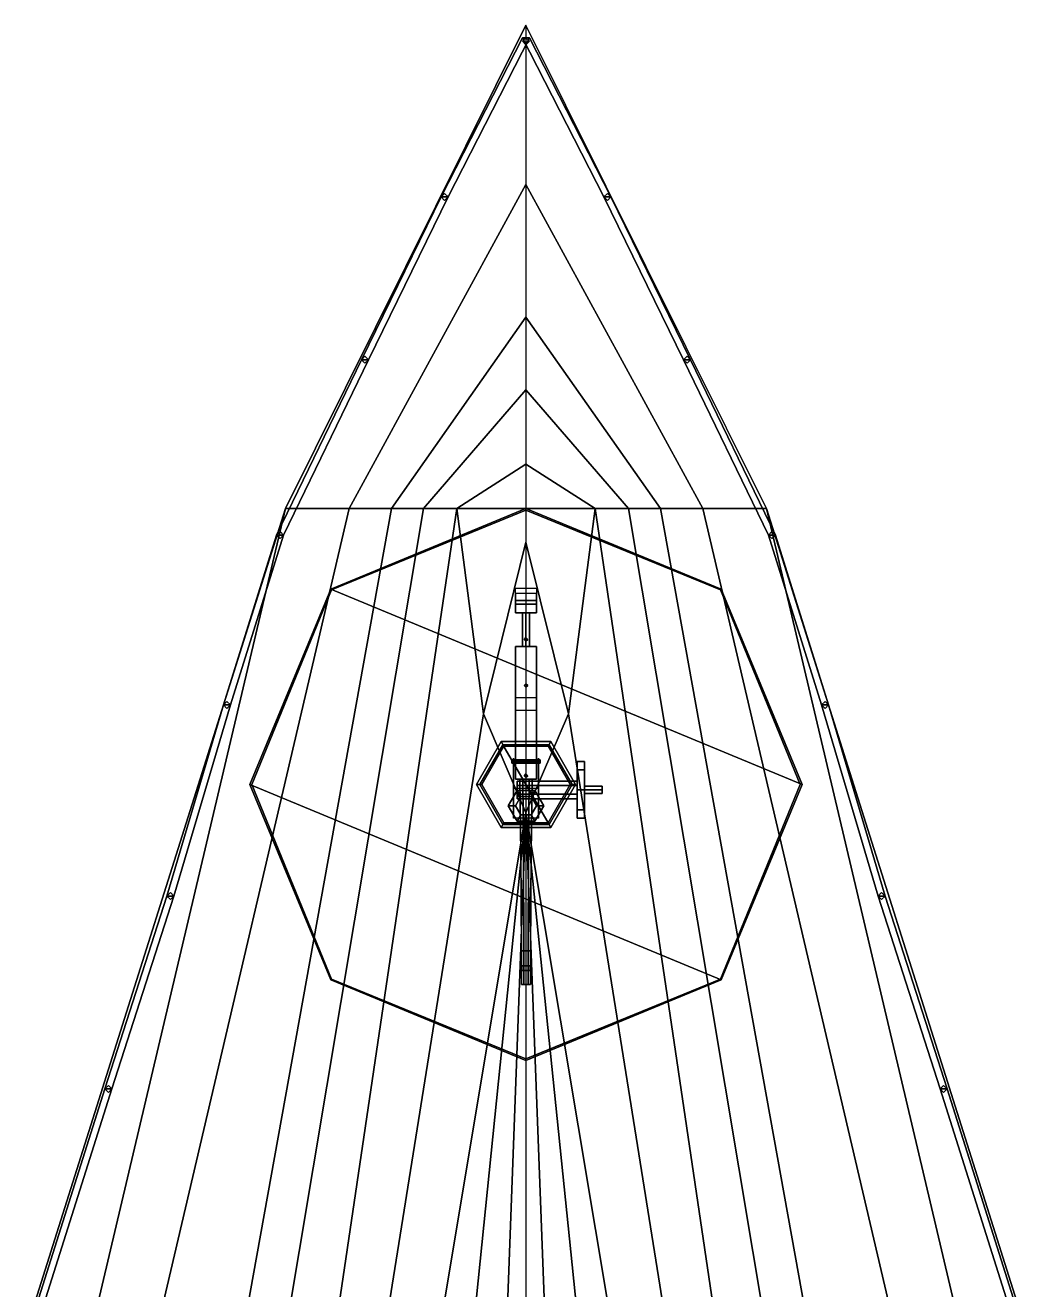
# Model space of a CAD drawing. Header units: millimetres. Extents: x -6 to 6, y -60 to 60.
# Drawn here: x -2.83 to 2.83, y 52.43 to 59.57 of the extents above; entities that cross this region are included whole.
import ezdxf

# ---------------------------------------------------------------- set-up
doc = ezdxf.new("R2010")
doc.units = ezdxf.units.MM
for name, color, linetype in [('gun', 1, 'Continuous'), ('h2', 7, 'Continuous'), ('r2', 6, 'Continuous'), ('railings', 6, 'Continuous'), ('sleeve', 5, 'Continuous'), ('turret', 2, 'Continuous')]:
    doc.layers.add(name, color=color, linetype=linetype)

msp = doc.modelspace()

# ---------------------------------------------------------------- linework, layer by layer
for points in [[(1.36, 56.84, 5.95), (0, 59.57, 6.12), (0, 59.57, 6.12), (-1.36, 56.84, 5.95)], [(0, 59.57, 6.12), (0, 58.67, 5.09), (-1, 56.84, 4.22), (-1.36, 56.84, 5.95)], [(-1, 56.84, 4.22), (0, 58.67, 5.09), (0, 57.92, 3.78), (-0.76, 56.84, 3.31)], [(-0.76, 56.84, 3.31), (0, 57.92, 3.78), (0, 57.51, 2.92), (-0.58, 56.84, 2.41)], [(-0.58, 56.84, 2.41), (0, 57.51, 2.92), (0, 57.09, 1.73), (-0.39, 56.84, 1.3)], [(-0.39, 56.84, 1.3), (0, 57.09, 1.73), (0, 56.65, 0.02), (-0.24, 55.68, 0.02)], [(-2.83, 52.18, 5.31), (-1.36, 56.84, 5.95), (-1.36, 56.84, 5.95), (-2.46, 52.18, 4.29)], [(-1.36, 56.84, 5.95), (-1.36, 56.84, 5.95), (-2.83, 52.18, 5.31), (-2.83, 52.18, 5.62)], [(2.83, 52.18, 5.62), (1.36, 56.84, 5.95), (-1.36, 56.84, 5.95), (-2.83, 52.18, 5.62)], [(-2.46, 52.18, 4.29), (-1.36, 56.84, 5.95), (-1, 56.84, 4.22), (-2.09, 52.18, 3.37)], [(-2.09, 52.18, 3.37), (-1, 56.84, 4.22), (-0.76, 56.84, 3.31), (-1.6, 52.18, 1.9)], [(-1.6, 52.18, 1.9), (-0.76, 56.84, 3.31), (-0.58, 56.84, 2.41), (-1.36, 52.18, 1.08)], [(-1.36, 52.18, 1.08), (-0.58, 56.84, 2.41), (-0.39, 56.84, 1.3), (-1.08, 52.18, -0.25)], [(1.1031, 56.3831, 5.98), (0, 56.84, 5.98), (-1.1031, 56.3831, 5.98), (1.56, 55.28, 5.98)], [(0, 56.84, 5.95), (-1.1031, 56.3831, 5.91), (-1.1031, 56.3831, 5.98), (0, 56.84, 5.98)], [(-1.08, 52.18, -0.25), (-0.39, 56.84, 1.3), (-0.24, 55.68, 0.02), (-0.8, 52.18, -1.91)], [(1.1031, 56.3831, 5.91), (0, 56.84, 5.95), (0, 56.84, 5.98), (1.1031, 56.3831, 5.98)], [(-0.24, 55.68, 0.02), (0, 56.65, 0.02), (0, 56.11, -3.61), (0, 55.12, -3.63)], [(1.56, 55.28, 5.98), (-1.1031, 56.3831, 5.98), (-1.56, 55.28, 5.98), (1.1031, 54.1769, 5.98)], [(-1.1031, 56.3831, 5.91), (-1.56, 55.28, 5.83), (-1.56, 55.28, 5.98), (-1.1031, 56.3831, 5.98)], [(1.56, 55.28, 5.83), (1.1031, 56.3831, 5.91), (1.1031, 56.3831, 5.98), (1.56, 55.28, 5.98)], [(-0.8, 52.18, -1.91), (-0.24, 55.68, 0.02), (0, 55.12, -3.63), (-0.49, 52.18, -3.47)], [(-0.14, 55.5225, 5.98), (-0.28, 55.28, 5.98), (-0.28, 55.28, 6.03), (-0.14, 55.5225, 6.03)], [(-0.25, 55.28, 6.06), (-0.125, 55.4965, 6.06), (-0.14, 55.5225, 6.03), (-0.28, 55.28, 6.03)], [(0.14, 55.5225, 5.98), (-0.14, 55.5225, 5.98), (-0.14, 55.5225, 6.03), (0.14, 55.5225, 6.03)], [(-0.125, 55.4965, 6.06), (0.125, 55.4965, 6.06), (0.14, 55.5225, 6.03), (-0.14, 55.5225, 6.03)], [(0.125, 55.4965, 6.06), (0.25, 55.28, 6.06), (0.28, 55.28, 6.03), (0.14, 55.5225, 6.03)], [(0.28, 55.28, 5.98), (0.14, 55.5225, 5.98), (0.14, 55.5225, 6.03), (0.28, 55.28, 6.03)], [(-0.125, 55.4965, 6.06), (-0.25, 55.28, 6.06), (-0.25, 55.28, 7.25), (-0.125, 55.4965, 7.25)], [(0.125, 55.4965, 6.06), (-0.125, 55.4965, 6.06), (-0.125, 55.4965, 7.25), (0.125, 55.4965, 7.25)], [(0.25, 55.28, 6.06), (0.125, 55.4965, 6.06), (0.125, 55.4965, 7.25), (0.25, 55.28, 7.25)], [(1.1031, 54.1769, 5.98), (-1.56, 55.28, 5.98), (-1.1031, 54.1769, 5.98), (0, 53.72, 5.98)], [(-1.56, 55.28, 5.83), (-1.1031, 54.1769, 5.76), (-1.1031, 54.1769, 5.98), (-1.56, 55.28, 5.98)], [(-0.28, 55.28, 5.98), (-0.14, 55.0375, 5.98), (-0.14, 55.0375, 6.03), (-0.28, 55.28, 6.03)], [(-0.125, 55.0635, 6.06), (-0.25, 55.28, 6.06), (-0.28, 55.28, 6.03), (-0.14, 55.0375, 6.03)], [(-0.25, 55.28, 6.06), (-0.125, 55.0635, 6.06), (-0.125, 55.0635, 7.25), (-0.25, 55.28, 7.25)], [(0.125, 55.0635, 6.06), (0.25, 55.28, 6.06), (0.25, 55.28, 7.25), (0.125, 55.0635, 7.25)], [(0.25, 55.28, 6.06), (0.125, 55.0635, 6.06), (0.14, 55.0375, 6.03), (0.28, 55.28, 6.03)], [(0.14, 55.0375, 5.98), (0.28, 55.28, 5.98), (0.28, 55.28, 6.03), (0.14, 55.0375, 6.03)], [(1.1031, 54.1769, 5.76), (1.56, 55.28, 5.83), (1.56, 55.28, 5.98), (1.1031, 54.1769, 5.98)], [(-0.49, 52.18, -3.47), (0, 55.12, -3.63), (0, 55.12, -3.63), (-0.3, 52.18, -3.88)], [(-0.3, 52.18, -3.88), (0, 55.12, -3.63), (0, 55.12, -3.63), (-0.11, 52.18, -4.14)], [(-0.11, 52.18, -4.14), (0, 55.12, -3.63), (0, 55.12, -3.63), (0, 52.18, -4.16)], [(0.125, 55.0635, 6.06), (-0.125, 55.0635, 6.06), (-0.14, 55.0375, 6.03), (0.14, 55.0375, 6.03)], [(-0.14, 55.0375, 5.98), (0.14, 55.0375, 5.98), (0.14, 55.0375, 6.03), (-0.14, 55.0375, 6.03)], [(-0.125, 55.0635, 6.06), (0.125, 55.0635, 6.06), (0.125, 55.0635, 7.25), (-0.125, 55.0635, 7.25)], [(-1.1031, 54.1769, 5.76), (0, 53.72, 5.72), (0, 53.72, 5.98), (-1.1031, 54.1769, 5.98)], [(0, 53.72, 5.72), (1.1031, 54.1769, 5.76), (1.1031, 54.1769, 5.98), (0, 53.72, 5.98)]]:
    msp.add_3dface(points)
at = {"layer": 'gun'}
for points in [[(-0.03, 54.89, 7.62), (-0.015, 54.89, 7.646), (-0.0175, 55.31, 7.6503), (-0.035, 55.31, 7.62)], [(-0.015, 54.89, 7.594), (-0.03, 54.89, 7.62), (-0.035, 55.31, 7.62), (-0.0175, 55.31, 7.5897)], [(0.015, 54.89, 7.594), (-0.015, 54.89, 7.594), (-0.0175, 55.31, 7.5897), (0.0175, 55.31, 7.5897)], [(-0.015, 54.89, 7.646), (0.015, 54.89, 7.646), (0.0175, 55.31, 7.6503), (-0.0175, 55.31, 7.6503)], [(0.015, 54.89, 7.646), (0.03, 54.89, 7.62), (0.035, 55.31, 7.62), (0.0175, 55.31, 7.6503)], [(0.03, 54.89, 7.62), (0.015, 54.89, 7.594), (0.0175, 55.31, 7.5897), (0.035, 55.31, 7.62)], [(-0.015, 54.89, 7.646), (-0.03, 54.89, 7.62), (-0.025, 54.34, 7.62), (-0.0125, 54.34, 7.6417)], [(-0.03, 54.89, 7.62), (-0.015, 54.89, 7.594), (-0.0125, 54.34, 7.5983), (-0.025, 54.34, 7.62)], [(-0.015, 54.89, 7.594), (0.015, 54.89, 7.594), (0.0125, 54.34, 7.5983), (-0.0125, 54.34, 7.5983)], [(0.015, 54.89, 7.646), (-0.015, 54.89, 7.646), (-0.0125, 54.34, 7.6417), (0.0125, 54.34, 7.6417)], [(0.03, 54.89, 7.62), (0.015, 54.89, 7.646), (0.0125, 54.34, 7.6417), (0.025, 54.34, 7.62)], [(0.015, 54.89, 7.594), (0.03, 54.89, 7.62), (0.025, 54.34, 7.62), (0.0125, 54.34, 7.5983)], [(-0.025, 54.15, 7.62), (-0.0125, 54.15, 7.6417), (-0.0125, 54.34, 7.6417), (-0.025, 54.34, 7.62)], [(-0.0125, 54.15, 7.5983), (-0.025, 54.15, 7.62), (-0.025, 54.34, 7.62), (-0.0125, 54.34, 7.5983)], [(0.0125, 54.15, 7.5983), (-0.0125, 54.15, 7.5983), (-0.0125, 54.34, 7.5983), (0.0125, 54.34, 7.5983)], [(-0.0125, 54.15, 7.6417), (0.0125, 54.15, 7.6417), (0.0125, 54.34, 7.6417), (-0.0125, 54.34, 7.6417)], [(0.0125, 54.15, 7.6417), (0.025, 54.15, 7.62), (0.025, 54.34, 7.62), (0.0125, 54.34, 7.6417)], [(0.025, 54.15, 7.62), (0.0125, 54.15, 7.5983), (0.0125, 54.34, 7.5983), (0.025, 54.34, 7.62)], [(-0.015, 54.255, 7.646), (0.015, 54.255, 7.646), (0.03, 54.255, 7.62), (-0.03, 54.255, 7.62)], [(-0.03, 54.23, 7.62), (-0.015, 54.23, 7.646), (-0.015, 54.255, 7.646), (-0.03, 54.255, 7.62)], [(-0.03, 54.255, 7.62), (0.03, 54.255, 7.62), (0.015, 54.255, 7.594), (-0.015, 54.255, 7.594)], [(-0.015, 54.23, 7.594), (-0.03, 54.23, 7.62), (-0.03, 54.255, 7.62), (-0.015, 54.255, 7.594)], [(-0.03, 54.23, 7.62), (0.03, 54.23, 7.62), (0.015, 54.23, 7.646), (-0.015, 54.23, 7.646)], [(-0.015, 54.23, 7.594), (0.015, 54.23, 7.594), (0.03, 54.23, 7.62), (-0.03, 54.23, 7.62)], [(0.015, 54.23, 7.594), (-0.015, 54.23, 7.594), (-0.015, 54.255, 7.594), (0.015, 54.255, 7.594)], [(-0.015, 54.23, 7.646), (0.015, 54.23, 7.646), (0.015, 54.255, 7.646), (-0.015, 54.255, 7.646)], [(0.015, 54.23, 7.646), (0.03, 54.23, 7.62), (0.03, 54.255, 7.62), (0.015, 54.255, 7.646)], [(0.03, 54.23, 7.62), (0.015, 54.23, 7.594), (0.015, 54.255, 7.594), (0.03, 54.255, 7.62)], [(-0.025, 54.15, 7.62), (0.025, 54.15, 7.62), (0.0125, 54.15, 7.6417), (-0.0125, 54.15, 7.6417)], [(-0.0125, 54.15, 7.5983), (0.0125, 54.15, 7.5983), (0.025, 54.15, 7.62), (-0.025, 54.15, 7.62)]]:
    msp.add_3dface(points, dxfattribs=at)
at = {"layer": 'h2'}
for points in [[(0, 59.57, 6.12), (0, 58.67, 5.09), (1, 56.84, 4.22), (1.36, 56.84, 5.95)], [(1, 56.84, 4.22), (0, 58.67, 5.09), (0, 57.92, 3.78), (0.76, 56.84, 3.31)], [(0.76, 56.84, 3.31), (0, 57.92, 3.78), (0, 57.51, 2.92), (0.58, 56.84, 2.41)], [(0.58, 56.84, 2.41), (0, 57.51, 2.92), (0, 57.09, 1.73), (0.39, 56.84, 1.3)], [(0.39, 56.84, 1.3), (0, 57.09, 1.73), (0, 56.65, 0.02), (0.24, 55.68, 0.02)], [(1.08, 52.18, -0.25), (0.39, 56.84, 1.3), (0.24, 55.68, 0.02), (0.8, 52.18, -1.91)], [(1.36, 52.18, 1.08), (0.58, 56.84, 2.41), (0.39, 56.84, 1.3), (1.08, 52.18, -0.25)], [(1.6, 52.18, 1.9), (0.76, 56.84, 3.31), (0.58, 56.84, 2.41), (1.36, 52.18, 1.08)], [(2.09, 52.18, 3.37), (1, 56.84, 4.22), (0.76, 56.84, 3.31), (1.6, 52.18, 1.9)], [(2.46, 52.18, 4.29), (1.36, 56.84, 5.95), (1, 56.84, 4.22), (2.09, 52.18, 3.37)], [(2.83, 52.18, 5.31), (1.36, 56.84, 5.95), (1.36, 56.84, 5.95), (2.46, 52.18, 4.29)], [(1.36, 56.84, 5.95), (1.36, 56.84, 5.95), (2.83, 52.18, 5.31), (2.83, 52.18, 5.62)], [(0.24, 55.68, 0.02), (0, 56.65, 0.02), (0, 56.11, -3.61), (0, 55.12, -3.63)], [(0.8, 52.18, -1.91), (0.24, 55.68, 0.02), (0, 55.12, -3.63), (0.49, 52.18, -3.47)], [(0.49, 52.18, -3.47), (0, 55.12, -3.63), (0, 55.12, -3.63), (0.3, 52.18, -3.88)], [(0.3, 52.18, -3.88), (0, 55.12, -3.63), (0, 55.12, -3.63), (0.11, 52.18, -4.14)], [(0.11, 52.18, -4.14), (0, 55.12, -3.63), (0, 55.12, -3.63), (0, 52.18, -4.16)]]:
    msp.add_3dface(points, dxfattribs=at)
at = {"layer": 'r2'}
for points in [[(-0.44, 58.6, 7.01), (0.02, 59.5, 7.07), (-0.02, 59.5, 7.07), (-0.48, 58.6, 7.01)], [(-0.48, 58.6, 7.01), (-0.02, 59.5, 7.07), (0.02, 59.5, 7.07), (-0.44, 58.6, 7.01)], [(-0.93, 57.68, 6.96), (-0.48, 58.6, 7.01), (-0.44, 58.6, 7.01), (-0.89, 57.68, 6.96)], [(-0.89, 57.68, 6.96), (-0.44, 58.6, 7.01), (-0.48, 58.6, 7.01), (-0.93, 57.68, 6.96)], [(-0.48, 58.6, 6.05), (-0.46, 58.62, 6.05), (-0.46, 58.62, 7.01), (-0.48, 58.6, 7.01)], [(-0.46, 58.58, 6.05), (-0.48, 58.6, 6.05), (-0.48, 58.6, 7.01), (-0.46, 58.58, 7.01)], [(-0.46, 58.62, 6.05), (-0.44, 58.6, 6.05), (-0.44, 58.6, 7.01), (-0.46, 58.62, 7.01)], [(-0.44, 58.6, 6.05), (-0.46, 58.58, 6.05), (-0.46, 58.58, 7.01), (-0.44, 58.6, 7.01)], [(-1.41, 56.69, 6.89), (-0.93, 57.68, 6.96), (-0.89, 57.68, 6.96), (-1.37, 56.69, 6.89)], [(-1.37, 56.69, 6.89), (-0.89, 57.68, 6.96), (-0.93, 57.68, 6.96), (-1.41, 56.69, 6.89)], [(-0.93, 57.68, 6), (-0.91, 57.7, 6), (-0.91, 57.7, 6.96), (-0.93, 57.68, 6.96)], [(-0.91, 57.66, 6), (-0.93, 57.68, 6), (-0.93, 57.68, 6.96), (-0.91, 57.66, 6.96)], [(-0.91, 57.7, 6), (-0.89, 57.68, 6), (-0.89, 57.68, 6.96), (-0.91, 57.7, 6.96)], [(-0.89, 57.68, 6), (-0.91, 57.66, 6), (-0.91, 57.66, 6.96), (-0.89, 57.68, 6.96)], [(-1.71, 55.73, 6.83), (-1.41, 56.69, 6.89), (-1.37, 56.69, 6.89), (-1.67, 55.73, 6.83)], [(-1.67, 55.73, 6.83), (-1.37, 56.69, 6.89), (-1.41, 56.69, 6.89), (-1.71, 55.73, 6.83)], [(-1.41, 56.69, 5.93), (-1.39, 56.71, 5.93), (-1.39, 56.71, 6.89), (-1.41, 56.69, 6.89)], [(-1.39, 56.67, 5.93), (-1.41, 56.69, 5.93), (-1.41, 56.69, 6.89), (-1.39, 56.67, 6.89)], [(-1.39, 56.71, 5.93), (-1.37, 56.69, 5.93), (-1.37, 56.69, 6.89), (-1.39, 56.71, 6.89)], [(-1.37, 56.69, 5.93), (-1.39, 56.67, 5.93), (-1.39, 56.67, 6.89), (-1.37, 56.69, 6.89)], [(-2.03, 54.65, 6.75), (-1.71, 55.73, 6.83), (-1.67, 55.73, 6.83), (-1.99, 54.65, 6.75)], [(-1.99, 54.65, 6.75), (-1.67, 55.73, 6.83), (-1.71, 55.73, 6.83), (-2.03, 54.65, 6.75)], [(-1.71, 55.73, 5.87), (-1.69, 55.75, 5.87), (-1.69, 55.75, 6.83), (-1.71, 55.73, 6.83)], [(-1.69, 55.71, 5.87), (-1.71, 55.73, 5.87), (-1.71, 55.73, 6.83), (-1.69, 55.71, 6.83)], [(-1.69, 55.75, 5.87), (-1.67, 55.73, 5.87), (-1.67, 55.73, 6.83), (-1.69, 55.75, 6.83)], [(-1.67, 55.73, 5.87), (-1.69, 55.71, 5.87), (-1.69, 55.71, 6.83), (-1.67, 55.73, 6.83)], [(-2.03, 54.65, 5.79), (-2.01, 54.67, 5.79), (-2.01, 54.67, 6.75), (-2.03, 54.65, 6.75)], [(-2.01, 54.67, 5.79), (-1.99, 54.65, 5.79), (-1.99, 54.65, 6.75), (-2.01, 54.67, 6.75)], [(-2.34, 53.56, 6.67), (-1.99, 54.65, 6.75), (-2.03, 54.65, 6.75), (-2.38, 53.56, 6.67)], [(-2.38, 53.56, 6.67), (-2.03, 54.65, 6.75), (-1.99, 54.65, 6.75), (-2.34, 53.56, 6.67)], [(-2.01, 54.63, 5.79), (-2.03, 54.65, 5.79), (-2.03, 54.65, 6.75), (-2.01, 54.63, 6.75)], [(-1.99, 54.65, 5.79), (-2.01, 54.63, 5.79), (-2.01, 54.63, 6.75), (-1.99, 54.65, 6.75)], [(-2.81, 52.2, 6.58), (-2.38, 53.56, 6.67), (-2.34, 53.56, 6.67), (-2.77, 52.2, 6.58)], [(-2.77, 52.2, 6.58), (-2.34, 53.56, 6.67), (-2.38, 53.56, 6.67), (-2.81, 52.2, 6.58)], [(-2.38, 53.56, 5.71), (-2.36, 53.58, 5.71), (-2.36, 53.58, 6.67), (-2.38, 53.56, 6.67)], [(-2.36, 53.54, 5.71), (-2.38, 53.56, 5.71), (-2.38, 53.56, 6.67), (-2.36, 53.54, 6.67)], [(-2.36, 53.58, 5.71), (-2.34, 53.56, 5.71), (-2.34, 53.56, 6.67), (-2.36, 53.58, 6.67)], [(-2.34, 53.56, 5.71), (-2.36, 53.54, 5.71), (-2.36, 53.54, 6.67), (-2.34, 53.56, 6.67)]]:
    msp.add_3dface(points, dxfattribs=at)
at = {"layer": 'railings'}
for points in [[(0, 59.5, 6.11), (-0.02, 59.48, 6.11), (-0.02, 59.48, 7.07), (0, 59.5, 7.07)], [(0.48, 58.6, 7.01), (0.02, 59.5, 7.07), (-0.02, 59.5, 7.07), (0.44, 58.6, 7.01)], [(0.44, 58.6, 7.01), (-0.02, 59.5, 7.07), (0.02, 59.5, 7.07), (0.48, 58.6, 7.01)], [(-0.02, 59.48, 6.11), (0, 59.46, 6.11), (0, 59.46, 7.07), (-0.02, 59.48, 7.07)], [(0.02, 59.48, 6.11), (0, 59.5, 6.11), (0, 59.5, 7.07), (0.02, 59.48, 7.07)], [(0, 59.46, 6.11), (0.02, 59.48, 6.11), (0.02, 59.48, 7.07), (0, 59.46, 7.07)], [(0.46, 58.62, 6.05), (0.44, 58.6, 6.05), (0.44, 58.6, 7.01), (0.46, 58.62, 7.01)], [(0.44, 58.6, 6.05), (0.46, 58.58, 6.05), (0.46, 58.58, 7.01), (0.44, 58.6, 7.01)], [(0.93, 57.68, 6.96), (0.48, 58.6, 7.01), (0.44, 58.6, 7.01), (0.89, 57.68, 6.96)], [(0.89, 57.68, 6.96), (0.44, 58.6, 7.01), (0.48, 58.6, 7.01), (0.93, 57.68, 6.96)], [(0.48, 58.6, 6.05), (0.46, 58.62, 6.05), (0.46, 58.62, 7.01), (0.48, 58.6, 7.01)], [(0.46, 58.58, 6.05), (0.48, 58.6, 6.05), (0.48, 58.6, 7.01), (0.46, 58.58, 7.01)], [(0.91, 57.7, 6), (0.89, 57.68, 6), (0.89, 57.68, 6.96), (0.91, 57.7, 6.96)], [(0.89, 57.68, 6), (0.91, 57.66, 6), (0.91, 57.66, 6.96), (0.89, 57.68, 6.96)], [(1.37, 56.69, 6.89), (0.89, 57.68, 6.96), (0.93, 57.68, 6.96), (1.41, 56.69, 6.89)], [(1.41, 56.69, 6.89), (0.93, 57.68, 6.96), (0.89, 57.68, 6.96), (1.37, 56.69, 6.89)], [(0.93, 57.68, 6), (0.91, 57.7, 6), (0.91, 57.7, 6.96), (0.93, 57.68, 6.96)], [(0.91, 57.66, 6), (0.93, 57.68, 6), (0.93, 57.68, 6.96), (0.91, 57.66, 6.96)], [(0, 56.83, 5.98), (-1.1, 56.38, 5.98), (-1.1, 56.38, 7.02), (0, 56.83, 7.02)], [(0, 56.83, 7.02), (-1.1, 56.38, 7.02), (-1.1, 56.38, 5.98), (0, 56.83, 5.98)], [(0, 56.83, 7.02), (1.1, 56.38, 7.02), (1.1, 56.38, 5.98), (0, 56.83, 5.98)], [(0, 56.83, 5.98), (1.1, 56.38, 5.98), (1.1, 56.38, 7.02), (0, 56.83, 7.02)], [(1.39, 56.71, 5.93), (1.37, 56.69, 5.93), (1.37, 56.69, 6.89), (1.39, 56.71, 6.89)], [(1.37, 56.69, 5.93), (1.39, 56.67, 5.93), (1.39, 56.67, 6.89), (1.37, 56.69, 6.89)], [(1.71, 55.73, 6.83), (1.41, 56.69, 6.89), (1.37, 56.69, 6.89), (1.67, 55.73, 6.83)], [(1.67, 55.73, 6.83), (1.37, 56.69, 6.89), (1.41, 56.69, 6.89), (1.71, 55.73, 6.83)], [(1.41, 56.69, 5.93), (1.39, 56.71, 5.93), (1.39, 56.71, 6.89), (1.41, 56.69, 6.89)], [(1.39, 56.67, 5.93), (1.41, 56.69, 5.93), (1.41, 56.69, 6.89), (1.39, 56.67, 6.89)], [(-1.1, 56.38, 5.98), (-1.55, 55.28, 5.98), (-1.55, 55.28, 7.02), (-1.1, 56.38, 7.02)], [(-1.1, 56.38, 7.02), (-1.55, 55.28, 7.02), (-1.55, 55.28, 5.98), (-1.1, 56.38, 5.98)], [(1.1, 56.38, 5.98), (1.55, 55.28, 5.98), (1.55, 55.28, 7.02), (1.1, 56.38, 7.02)], [(1.1, 56.38, 7.02), (1.55, 55.28, 7.02), (1.55, 55.28, 5.98), (1.1, 56.38, 5.98)], [(1.69, 55.75, 5.87), (1.67, 55.73, 5.87), (1.67, 55.73, 6.83), (1.69, 55.75, 6.83)], [(1.67, 55.73, 5.87), (1.69, 55.71, 5.87), (1.69, 55.71, 6.83), (1.67, 55.73, 6.83)], [(2.03, 54.65, 6.75), (1.71, 55.73, 6.83), (1.67, 55.73, 6.83), (1.99, 54.65, 6.75)], [(1.99, 54.65, 6.75), (1.67, 55.73, 6.83), (1.71, 55.73, 6.83), (2.03, 54.65, 6.75)], [(1.71, 55.73, 5.87), (1.69, 55.75, 5.87), (1.69, 55.75, 6.83), (1.71, 55.73, 6.83)], [(1.69, 55.71, 5.87), (1.71, 55.73, 5.87), (1.71, 55.73, 6.83), (1.69, 55.71, 6.83)], [(-1.55, 55.28, 7.02), (-1.1, 54.18, 7.02), (-1.1, 54.18, 5.98), (-1.55, 55.28, 5.98)], [(-1.55, 55.28, 5.98), (-1.1, 54.18, 5.98), (-1.1, 54.18, 7.02), (-1.55, 55.28, 7.02)], [(1.55, 55.28, 7.02), (1.1, 54.18, 7.02), (1.1, 54.18, 5.98), (1.55, 55.28, 5.98)], [(1.55, 55.28, 5.98), (1.1, 54.18, 5.98), (1.1, 54.18, 7.02), (1.55, 55.28, 7.02)], [(2.01, 54.67, 5.79), (1.99, 54.65, 5.79), (1.99, 54.65, 6.75), (2.01, 54.67, 6.75)], [(2.03, 54.65, 5.79), (2.01, 54.67, 5.79), (2.01, 54.67, 6.75), (2.03, 54.65, 6.75)], [(1.99, 54.65, 5.79), (2.01, 54.63, 5.79), (2.01, 54.63, 6.75), (1.99, 54.65, 6.75)], [(2.38, 53.56, 6.67), (2.03, 54.65, 6.75), (1.99, 54.65, 6.75), (2.34, 53.56, 6.67)], [(2.34, 53.56, 6.67), (1.99, 54.65, 6.75), (2.03, 54.65, 6.75), (2.38, 53.56, 6.67)], [(2.01, 54.63, 5.79), (2.03, 54.65, 5.79), (2.03, 54.65, 6.75), (2.01, 54.63, 6.75)], [(-1.1, 54.18, 5.98), (0, 53.73, 5.98), (0, 53.73, 7.02), (-1.1, 54.18, 7.02)], [(-1.1, 54.18, 7.02), (0, 53.73, 7.02), (0, 53.73, 5.98), (-1.1, 54.18, 5.98)], [(1.1, 54.18, 7.02), (0, 53.73, 7.02), (0, 53.73, 5.98), (1.1, 54.18, 5.98)], [(1.1, 54.18, 5.98), (0, 53.73, 5.98), (0, 53.73, 7.02), (1.1, 54.18, 7.02)], [(2.36, 53.58, 5.71), (2.34, 53.56, 5.71), (2.34, 53.56, 6.67), (2.36, 53.58, 6.67)], [(2.34, 53.56, 5.71), (2.36, 53.54, 5.71), (2.36, 53.54, 6.67), (2.34, 53.56, 6.67)], [(2.81, 52.2, 6.58), (2.38, 53.56, 6.67), (2.34, 53.56, 6.67), (2.77, 52.2, 6.58)], [(2.77, 52.2, 6.58), (2.34, 53.56, 6.67), (2.38, 53.56, 6.67), (2.81, 52.2, 6.58)], [(2.38, 53.56, 5.71), (2.36, 53.58, 5.71), (2.36, 53.58, 6.67), (2.38, 53.56, 6.67)], [(2.36, 53.54, 5.71), (2.38, 53.56, 5.71), (2.38, 53.56, 6.67), (2.36, 53.54, 6.67)]]:
    msp.add_3dface(points, dxfattribs=at)
at = {"layer": 'sleeve'}
for points in [[(0.06, 56.39, 7.71), (0.06, 56.32, 7.71), (-0.06, 56.32, 7.71), (-0.06, 56.39, 7.71)], [(0.06, 56.3, 7.49), (0.06, 56.36, 7.46), (-0.06, 56.36, 7.46), (-0.06, 56.3, 7.49)], [(0.06, 56.32, 7.71), (0.06, 56.25, 7.64), (-0.06, 56.25, 7.64), (-0.06, 56.32, 7.71)], [(0.06, 56.25, 7.56), (0.06, 56.3, 7.49), (-0.06, 56.3, 7.49), (-0.06, 56.25, 7.56)], [(0.06, 56.25, 7.64), (0.06, 56.25, 7.56), (-0.06, 56.25, 7.56), (-0.06, 56.25, 7.64)], [(-0.02, 56.06, 7.61), (0, 56.06, 7.63), (0, 56.25, 7.63), (-0.02, 56.25, 7.61)], [(0, 56.06, 7.59), (-0.02, 56.06, 7.61), (-0.02, 56.25, 7.61), (0, 56.25, 7.59)], [(0, 56.06, 7.63), (0.02, 56.06, 7.61), (0.02, 56.25, 7.61), (0, 56.25, 7.63)], [(0.02, 56.06, 7.61), (0, 56.06, 7.59), (0, 56.25, 7.59), (0.02, 56.25, 7.61)], [(0, 56.11, 7.54), (-0.01, 56.1, 7.54), (-0.01, 56.1, 7.74), (0, 56.11, 7.74)], [(0, 56.09, 7.54), (-0.01, 56.1, 7.54), (0, 56.11, 7.54), (0.01, 56.1, 7.54)], [(0.01, 56.1, 7.74), (0, 56.11, 7.74), (-0.01, 56.1, 7.74), (0, 56.09, 7.74)], [(-0.01, 56.1, 7.54), (0, 56.09, 7.54), (0, 56.09, 7.74), (-0.01, 56.1, 7.74)], [(0.01, 56.1, 7.54), (0, 56.11, 7.54), (0, 56.11, 7.74), (0.01, 56.1, 7.74)], [(0, 56.09, 7.54), (0.01, 56.1, 7.54), (0.01, 56.1, 7.74), (0, 56.09, 7.74)], [(0.06, 56.06, 7.69), (0.06, 56.06, 7.54), (-0.06, 56.06, 7.54), (-0.06, 56.06, 7.69)], [(-0.06, 55.4, 7.54), (-0.06, 56.06, 7.54), (0.06, 56.06, 7.54), (0.06, 55.4, 7.54)], [(0.06, 55.4, 7.69), (0.06, 56.06, 7.69), (-0.06, 56.06, 7.69), (-0.06, 55.4, 7.69)], [(-0.06, 56.06, 7.69), (-0.06, 56.06, 7.54), (-0.06, 55.4, 7.54), (-0.06, 55.4, 7.69)], [(0.06, 55.4, 7.54), (0.06, 56.06, 7.54), (0.06, 56.06, 7.69), (0.06, 55.4, 7.69)], [(0, 55.85, 7.69), (-0.01, 55.84, 7.69), (-0.01, 55.84, 7.86), (0, 55.85, 7.86)], [(0.01, 55.84, 7.86), (0, 55.85, 7.86), (-0.01, 55.84, 7.86), (0, 55.83, 7.86)], [(-0.01, 55.84, 7.69), (0, 55.83, 7.69), (0, 55.83, 7.86), (-0.01, 55.84, 7.86)], [(0.01, 55.84, 7.69), (0, 55.85, 7.69), (0, 55.85, 7.86), (0.01, 55.84, 7.86)], [(0, 55.83, 7.69), (0.01, 55.84, 7.69), (0.01, 55.84, 7.86), (0, 55.83, 7.86)], [(0.06, 55.7, 7.69), (0.06, 55.77, 7.81), (-0.06, 55.77, 7.81), (-0.06, 55.7, 7.69)], [(-0.08, 55.42, 7.62), (-0.08, 55.41, 7.63), (0.08, 55.41, 7.63), (0.08, 55.42, 7.62)], [(-0.08, 55.41, 7.61), (-0.08, 55.42, 7.62), (0.08, 55.42, 7.62), (0.08, 55.41, 7.61)], [(-0.08, 55.41, 7.61), (-0.08, 55.4, 7.62), (-0.08, 55.41, 7.63), (-0.08, 55.42, 7.62)], [(-0.08, 55.41, 7.63), (-0.08, 55.4, 7.62), (0.08, 55.4, 7.62), (0.08, 55.41, 7.63)], [(-0.08, 55.4, 7.62), (-0.08, 55.41, 7.61), (0.08, 55.41, 7.61), (0.08, 55.4, 7.62)], [(-0.06, 55.31, 7.59), (-0.06, 55.4, 7.54), (0.06, 55.4, 7.54), (0.06, 55.31, 7.59)], [(0.06, 55.31, 7.65), (0.06, 55.4, 7.69), (-0.06, 55.4, 7.69), (-0.06, 55.31, 7.65)], [(-0.06, 55.4, 7.69), (-0.06, 55.4, 7.54), (-0.06, 55.31, 7.59), (-0.06, 55.31, 7.65)], [(0.06, 55.31, 7.59), (0.06, 55.4, 7.54), (0.06, 55.4, 7.69), (0.06, 55.31, 7.65)], [(0.08, 55.42, 7.62), (0.08, 55.41, 7.63), (0.08, 55.4, 7.62), (0.08, 55.41, 7.61)], [(-0.06, 55.31, 7.65), (-0.06, 55.31, 7.59), (0.06, 55.31, 7.59), (0.06, 55.31, 7.65)], [(0.01, 55.33, 7.79), (0, 55.34, 7.79), (-0.01, 55.33, 7.79), (0, 55.32, 7.79)], [(0, 55.34, 7.66), (-0.01, 55.33, 7.65), (-0.01, 55.33, 7.79), (0, 55.34, 7.79)], [(-0.01, 55.33, 7.65), (0, 55.32, 7.65), (0, 55.32, 7.79), (-0.01, 55.33, 7.79)], [(0.01, 55.33, 7.65), (0, 55.34, 7.66), (0, 55.34, 7.79), (0.01, 55.33, 7.79)], [(0, 55.32, 7.65), (0.01, 55.33, 7.65), (0.01, 55.33, 7.79), (0, 55.32, 7.79)]]:
    msp.add_3dface(points, dxfattribs=at)
at = {"layer": 'turret'}
for points in [[(-0.13, 55.5052, 7.25), (0.13, 55.0548, 7.25), (-0.13, 55.0548, 7.25), (-0.26, 55.28, 7.25)], [(0.13, 55.0548, 7.29), (-0.13, 55.5052, 7.29), (-0.26, 55.28, 7.29), (-0.13, 55.0548, 7.29)], [(-0.13, 55.5052, 7.25), (-0.26, 55.28, 7.25), (-0.26, 55.28, 7.29), (-0.13, 55.5052, 7.29)], [(0.13, 55.5052, 7.25), (-0.13, 55.5052, 7.25), (-0.13, 55.5052, 7.29), (0.13, 55.5052, 7.29)], [(0.13, 55.5052, 7.25), (0.26, 55.28, 7.25), (0.13, 55.0548, 7.25), (-0.13, 55.5052, 7.25)], [(0.26, 55.28, 7.29), (0.13, 55.5052, 7.29), (-0.13, 55.5052, 7.29), (0.13, 55.0548, 7.29)], [(0.26, 55.28, 7.25), (0.13, 55.5052, 7.25), (0.13, 55.5052, 7.29), (0.26, 55.28, 7.29)], [(-0.07, 55.43, 7.6), (-0.07, 55.36, 7.59), (-0.07, 55.36, 7.62), (-0.07, 55.41, 7.65)], [(0.07, 55.43, 7.6), (0.07, 55.36, 7.59), (0.07, 55.36, 7.62), (0.07, 55.41, 7.65)], [(0.29, 55.41, 7.33), (0.29, 55.3631, 7.4431), (0.33, 55.3631, 7.4431), (0.33, 55.41, 7.33)], [(0.29, 55.3631, 7.2169), (0.29, 55.41, 7.33), (0.33, 55.41, 7.33), (0.33, 55.3631, 7.2169)], [(0.29, 55.41, 7.33), (0.29, 55.1369, 7.4431), (0.29, 55.25, 7.49), (0.29, 55.3631, 7.4431)], [(0.29, 55.3631, 7.2169), (0.29, 55.09, 7.33), (0.29, 55.1369, 7.4431), (0.29, 55.41, 7.33)], [(0.33, 55.3631, 7.4431), (0.33, 55.25, 7.49), (0.33, 55.1369, 7.4431), (0.33, 55.41, 7.33)], [(0.33, 55.41, 7.33), (0.33, 55.1369, 7.4431), (0.33, 55.09, 7.33), (0.33, 55.3631, 7.2169)], [(-0.07, 55.36, 7.59), (-0.07, 55.36, 7.53), (-0.07, 55.31, 7.6), (-0.07, 55.36, 7.62)], [(-0.07, 55.36, 7.53), (-0.07, 55.32, 7.48), (-0.07, 55.28, 7.53), (-0.07, 55.31, 7.6)], [(-0.07, 55.32, 7.48), (-0.07, 55.26, 7.44), (-0.07, 55.24, 7.51), (-0.07, 55.28, 7.53)], [(-0.05, 55.3, 7.33), (-0.05, 55.275, 7.3733), (0.29, 55.275, 7.3733), (0.29, 55.3, 7.33)], [(-0.05, 55.275, 7.2867), (-0.05, 55.3, 7.33), (0.29, 55.3, 7.33), (0.29, 55.275, 7.2867)], [(-0.05, 55.275, 7.2867), (-0.05, 55.225, 7.3733), (-0.05, 55.275, 7.3733), (-0.05, 55.3, 7.33)], [(0.07, 55.36, 7.59), (0.07, 55.36, 7.53), (0.07, 55.31, 7.6), (0.07, 55.36, 7.62)], [(0.07, 55.36, 7.53), (0.07, 55.32, 7.48), (0.07, 55.28, 7.53), (0.07, 55.31, 7.6)], [(0.07, 55.32, 7.48), (0.07, 55.26, 7.44), (0.07, 55.24, 7.51), (0.07, 55.28, 7.53)], [(0.29, 55.3631, 7.4431), (0.29, 55.25, 7.49), (0.33, 55.25, 7.49), (0.33, 55.3631, 7.4431)], [(0.29, 55.25, 7.17), (0.29, 55.3631, 7.2169), (0.33, 55.3631, 7.2169), (0.33, 55.25, 7.17)], [(0.29, 55.25, 7.17), (0.29, 55.1369, 7.2169), (0.29, 55.09, 7.33), (0.29, 55.3631, 7.2169)], [(0.33, 55.3631, 7.2169), (0.33, 55.09, 7.33), (0.33, 55.1369, 7.2169), (0.33, 55.25, 7.17)], [(-0.26, 55.28, 7.25), (-0.13, 55.0548, 7.25), (-0.13, 55.0548, 7.29), (-0.26, 55.28, 7.29)], [(-0.06, 55.16, 7.42), (-0.03, 55.212, 7.42), (-0.05, 55.2466, 7.38), (-0.1, 55.16, 7.38)], [(-0.05, 55.2466, 7.29), (-0.1, 55.16, 7.29), (-0.1, 55.16, 7.38), (-0.05, 55.2466, 7.38)], [(0.07, 55.26, 7.44), (0.07, 55.09, 7.44), (-0.07, 55.09, 7.44), (-0.07, 55.26, 7.44)], [(-0.07, 55.26, 7.44), (-0.07, 55.09, 7.44), (-0.07, 55.09, 7.47), (-0.07, 55.24, 7.51)], [(-0.05, 55.275, 7.3733), (-0.05, 55.225, 7.3733), (0.29, 55.225, 7.3733), (0.29, 55.275, 7.3733)], [(-0.05, 55.225, 7.2867), (-0.05, 55.275, 7.2867), (0.29, 55.275, 7.2867), (0.29, 55.225, 7.2867)], [(-0.05, 55.225, 7.2867), (-0.05, 55.2, 7.33), (-0.05, 55.225, 7.3733), (-0.05, 55.275, 7.2867)], [(-0.03, 55.212, 7.42), (0.03, 55.212, 7.42), (0.05, 55.2466, 7.38), (-0.05, 55.2466, 7.38)], [(0.05, 55.2466, 7.29), (-0.05, 55.2466, 7.29), (-0.05, 55.2466, 7.38), (0.05, 55.2466, 7.38)], [(0.03, 55.212, 7.42), (0.06, 55.16, 7.42), (0.1, 55.16, 7.38), (0.05, 55.2466, 7.38)], [(0.1, 55.16, 7.29), (0.05, 55.2466, 7.29), (0.05, 55.2466, 7.38), (0.1, 55.16, 7.38)], [(0.07, 55.26, 7.44), (0.07, 55.09, 7.44), (0.07, 55.09, 7.47), (0.07, 55.24, 7.51)], [(0.13, 55.0548, 7.25), (0.26, 55.28, 7.25), (0.26, 55.28, 7.29), (0.13, 55.0548, 7.29)], [(0.29, 55.25, 7.49), (0.29, 55.1369, 7.4431), (0.33, 55.1369, 7.4431), (0.33, 55.25, 7.49)], [(0.29, 55.1369, 7.2169), (0.29, 55.25, 7.17), (0.33, 55.25, 7.17), (0.33, 55.1369, 7.2169)], [(0.33, 55.27, 7.45), (0.33, 55.25, 7.47), (0.43, 55.25, 7.47), (0.43, 55.27, 7.45)], [(0.33, 55.25, 7.43), (0.33, 55.27, 7.45), (0.43, 55.27, 7.45), (0.43, 55.25, 7.43)], [(0.33, 55.25, 7.47), (0.33, 55.23, 7.45), (0.43, 55.23, 7.45), (0.43, 55.25, 7.47)], [(0.33, 55.23, 7.45), (0.33, 55.25, 7.43), (0.43, 55.25, 7.43), (0.43, 55.23, 7.45)], [(0.43, 55.27, 7.45), (0.43, 55.25, 7.47), (0.43, 55.23, 7.45), (0.43, 55.25, 7.43)], [(-0.03, 55.108, 7.42), (-0.06, 55.16, 7.42), (-0.1, 55.16, 7.38), (-0.05, 55.0734, 7.38)], [(-0.1, 55.16, 7.29), (-0.05, 55.0734, 7.29), (-0.05, 55.0734, 7.38), (-0.1, 55.16, 7.38)], [(-0.03, 55.212, 7.42), (-0.06, 55.16, 7.42), (-0.06, 55.16, 7.44), (-0.03, 55.212, 7.44)], [(-0.06, 55.16, 7.42), (-0.03, 55.108, 7.42), (-0.03, 55.108, 7.44), (-0.06, 55.16, 7.44)], [(-0.05, 55.225, 7.3733), (-0.05, 55.2, 7.33), (0.29, 55.2, 7.33), (0.29, 55.225, 7.3733)], [(-0.05, 55.2, 7.33), (-0.05, 55.225, 7.2867), (0.29, 55.225, 7.2867), (0.29, 55.2, 7.33)], [(0.03, 55.212, 7.42), (-0.03, 55.212, 7.42), (-0.03, 55.212, 7.44), (0.03, 55.212, 7.44)], [(0.06, 55.16, 7.42), (0.03, 55.212, 7.42), (0.03, 55.212, 7.44), (0.06, 55.16, 7.44)], [(0.06, 55.16, 7.42), (0.03, 55.108, 7.42), (0.05, 55.0734, 7.38), (0.1, 55.16, 7.38)], [(0.03, 55.108, 7.42), (0.06, 55.16, 7.42), (0.06, 55.16, 7.44), (0.03, 55.108, 7.44)], [(0.05, 55.0734, 7.29), (0.1, 55.16, 7.29), (0.1, 55.16, 7.38), (0.05, 55.0734, 7.38)], [(0.03, 55.108, 7.42), (-0.03, 55.108, 7.42), (-0.05, 55.0734, 7.38), (0.05, 55.0734, 7.38)], [(-0.03, 55.108, 7.42), (0.03, 55.108, 7.42), (0.03, 55.108, 7.44), (-0.03, 55.108, 7.44)], [(0.29, 55.1369, 7.4431), (0.29, 55.09, 7.33), (0.33, 55.09, 7.33), (0.33, 55.1369, 7.4431)], [(0.29, 55.09, 7.33), (0.29, 55.1369, 7.2169), (0.33, 55.1369, 7.2169), (0.33, 55.09, 7.33)], [(-0.13, 55.0548, 7.25), (0.13, 55.0548, 7.25), (0.13, 55.0548, 7.29), (-0.13, 55.0548, 7.29)], [(-0.05, 55.0734, 7.29), (0.05, 55.0734, 7.29), (0.05, 55.0734, 7.38), (-0.05, 55.0734, 7.38)]]:
    msp.add_3dface(points, dxfattribs=at)

doc.saveas('drawing.dxf')
